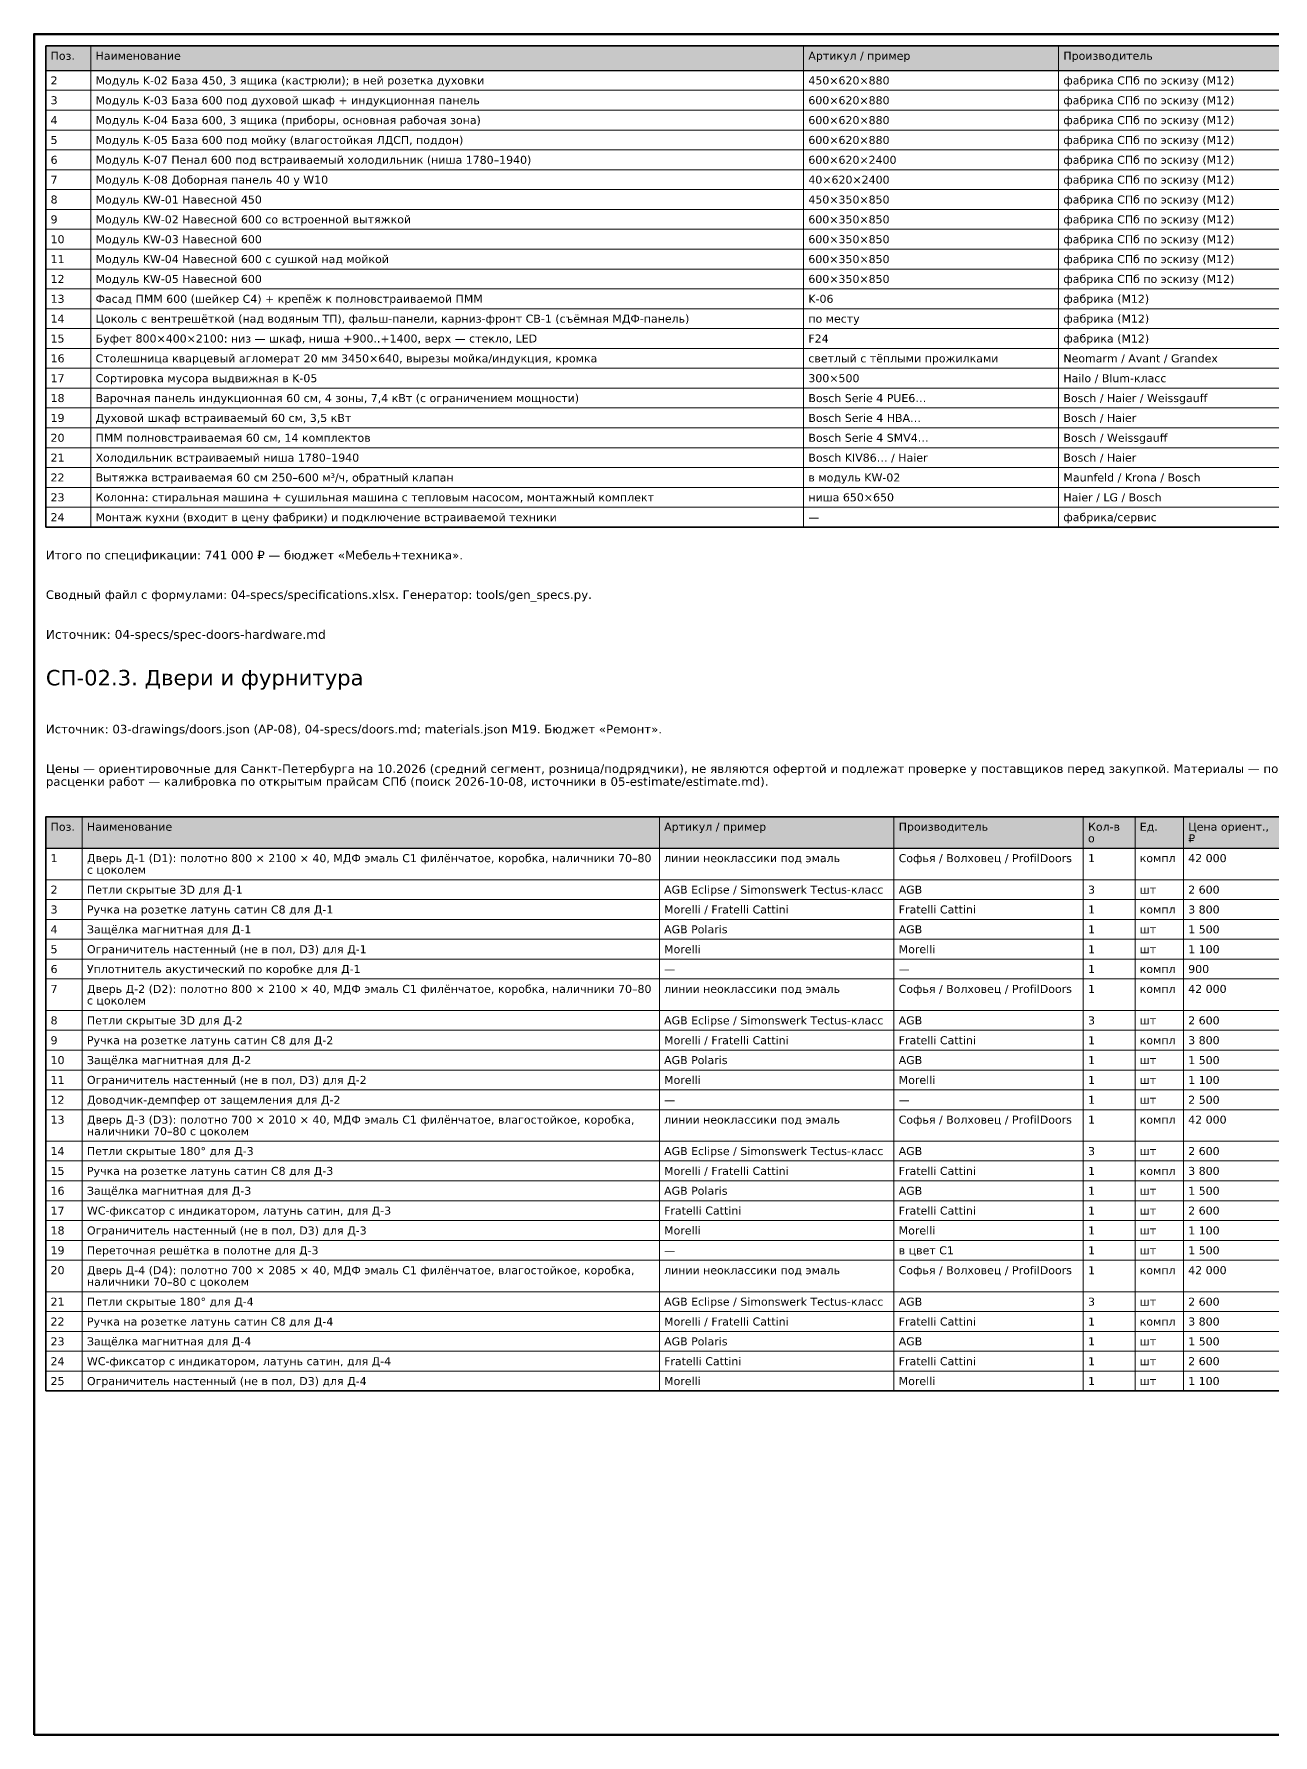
# Model space of a CAD drawing. Header units: millimetres. Extents: x 20 to 415, y 1 to 292.
# Drawn here: x 20 to 229.1, y 5 to 292 of the extents above; entities that cross this region are included whole.
import ezdxf

# ---------------------------------------------------------------- set-up
doc = ezdxf.new("R2010")
doc.units = ezdxf.units.MM
doc.layers.add('FRAME', color=7, linetype='CONTINUOUS')
doc.layers.add('TEXT', color=7, linetype='CONTINUOUS')
doc.styles.add('GOST', font='DejaVuSans.ttf')

msp = doc.modelspace()

# ---------------------------------------------------------------- hatches: boundary and pattern name
at = {"layer": 'TEXT', "true_color": 0xe6e6e6}
h = msp.add_hatch(color=7, dxfattribs=at)
h.dxf.hatch_style = 1
h.paths.add_polyline_path([(22, 285.85), (413, 285.85), (413, 290), (22, 290)])
h = msp.add_hatch(color=7, dxfattribs=at)
h.dxf.hatch_style = 1
h.paths.add_polyline_path([(22, 154.62), (413, 154.62), (413, 159.92), (22, 159.92)])

# ---------------------------------------------------------------- linework, layer by layer
at = {"layer": 'FRAME', "color": 7, "lineweight": 50}
msp.add_lwpolyline([(20, 5), (415, 5), (415, 292), (20, 292)], close=True, dxfattribs=at)
at = {"layer": 'TEXT', "color": 7, "lineweight": 25}
for points in [[(22, 285.85), (413, 285.85), (413, 290), (22, 290)], [(22, 154.62), (413, 154.62), (413, 159.92), (22, 159.92)]]:
    msp.add_lwpolyline(points, close=True, dxfattribs=at)
at = {"layer": 'TEXT', "color": 7, "lineweight": 15}
for points in [[(22, 290), (22, 285.85)], [(29.59, 290), (29.59, 285.85)], [(149.91, 290), (149.91, 285.85)], [(192.96, 290), (192.96, 285.85)], [(22, 285.85), (22, 282.5)], [(29.59, 285.85), (29.59, 282.5)], [(149.91, 285.85), (149.91, 282.5)], [(192.96, 285.85), (192.96, 282.5)], [(22, 282.5), (22, 279.15)], [(29.59, 282.5), (29.59, 279.15)], [(149.91, 282.5), (149.91, 279.15)], [(192.96, 282.5), (192.96, 279.15)], [(22, 279.15), (22, 275.8)], [(29.59, 279.15), (29.59, 275.8)], [(149.91, 279.15), (149.91, 275.8)], [(192.96, 279.15), (192.96, 275.8)], [(22, 275.8), (22, 272.45)], [(29.59, 275.8), (29.59, 272.45)], [(149.91, 275.8), (149.91, 272.45)], [(192.96, 275.8), (192.96, 272.45)], [(22, 272.45), (22, 269.1)], [(29.59, 272.45), (29.59, 269.1)], [(149.91, 272.45), (149.91, 269.1)], [(192.96, 272.45), (192.96, 269.1)], [(22, 269.1), (22, 265.75)], [(29.59, 269.1), (29.59, 265.75)], [(149.91, 269.1), (149.91, 265.75)], [(192.96, 269.1), (192.96, 265.75)], [(22, 265.75), (22, 262.4)], [(29.59, 265.75), (29.59, 262.4)], [(149.91, 265.75), (149.91, 262.4)], [(192.96, 265.75), (192.96, 262.4)], [(22, 262.4), (22, 259.05)], [(29.59, 262.4), (29.59, 259.05)], [(149.91, 262.4), (149.91, 259.05)], [(192.96, 262.4), (192.96, 259.05)], [(22, 259.05), (22, 255.7)], [(29.59, 259.05), (29.59, 255.7)], [(149.91, 259.05), (149.91, 255.7)], [(192.96, 259.05), (192.96, 255.7)], [(22, 255.7), (22, 252.35)], [(29.59, 255.7), (29.59, 252.35)], [(149.91, 255.7), (149.91, 252.35)], [(192.96, 255.7), (192.96, 252.35)], [(22, 252.35), (22, 249)], [(29.59, 252.35), (29.59, 249)], [(149.91, 252.35), (149.91, 249)], [(192.96, 252.35), (192.96, 249)], [(22, 249), (22, 245.65)], [(29.59, 249), (29.59, 245.65)], [(149.91, 249), (149.91, 245.65)], [(192.96, 249), (192.96, 245.65)], [(22, 245.65), (22, 242.3)], [(29.59, 245.65), (29.59, 242.3)], [(149.91, 245.65), (149.91, 242.3)], [(192.96, 245.65), (192.96, 242.3)], [(22, 242.3), (22, 238.95)], [(29.59, 242.3), (29.59, 238.95)], [(149.91, 242.3), (149.91, 238.95)], [(192.96, 242.3), (192.96, 238.95)], [(22, 238.95), (22, 235.6)], [(29.59, 238.95), (29.59, 235.6)], [(149.91, 238.95), (149.91, 235.6)], [(192.96, 238.95), (192.96, 235.6)], [(22, 235.6), (22, 232.25)], [(29.59, 235.6), (29.59, 232.25)], [(149.91, 235.6), (149.91, 232.25)], [(192.96, 235.6), (192.96, 232.25)], [(22, 232.25), (22, 228.9)], [(29.59, 232.25), (29.59, 228.9)], [(149.91, 232.25), (149.91, 228.9)], [(192.96, 232.25), (192.96, 228.9)], [(22, 228.9), (22, 225.55)], [(29.59, 228.9), (29.59, 225.55)], [(149.91, 228.9), (149.91, 225.55)], [(192.96, 228.9), (192.96, 225.55)], [(22, 225.55), (22, 222.2)], [(29.59, 225.55), (29.59, 222.2)], [(149.91, 225.55), (149.91, 222.2)], [(192.96, 225.55), (192.96, 222.2)], [(22, 222.2), (22, 218.85)], [(29.59, 222.2), (29.59, 218.85)], [(149.91, 222.2), (149.91, 218.85)], [(192.96, 222.2), (192.96, 218.85)], [(22, 218.85), (22, 215.5)], [(29.59, 218.85), (29.59, 215.5)], [(149.91, 218.85), (149.91, 215.5)], [(192.96, 218.85), (192.96, 215.5)], [(22, 215.5), (22, 212.15)], [(29.59, 215.5), (29.59, 212.15)], [(149.91, 215.5), (149.91, 212.15)], [(192.96, 215.5), (192.96, 212.15)], [(22, 212.15), (22, 208.8)], [(29.59, 212.15), (29.59, 208.8)], [(149.91, 212.15), (149.91, 208.8)], [(192.96, 212.15), (192.96, 208.8)], [(22, 159.92), (22, 154.62)], [(28.14, 159.92), (28.14, 154.62)], [(125.56, 159.92), (125.56, 154.62)], [(165.16, 159.92), (165.16, 154.62)], [(197.12, 159.92), (197.12, 154.62)], [(205.85, 159.92), (205.85, 154.62)], [(214.03, 159.92), (214.03, 154.62)], [(22, 154.62), (22, 149.31)], [(28.14, 154.62), (28.14, 149.31)], [(125.56, 154.62), (125.56, 149.31)], [(165.16, 154.62), (165.16, 149.31)], [(197.12, 154.62), (197.12, 149.31)], [(205.85, 154.62), (205.85, 149.31)], [(214.03, 154.62), (214.03, 149.31)], [(22, 149.31), (22, 145.96)], [(28.14, 149.31), (28.14, 145.96)], [(125.56, 149.31), (125.56, 145.96)], [(165.16, 149.31), (165.16, 145.96)], [(197.12, 149.31), (197.12, 145.96)], [(205.85, 149.31), (205.85, 145.96)], [(214.03, 149.31), (214.03, 145.96)], [(22, 145.96), (22, 142.61)], [(28.14, 145.96), (28.14, 142.61)], [(125.56, 145.96), (125.56, 142.61)], [(165.16, 145.96), (165.16, 142.61)], [(197.12, 145.96), (197.12, 142.61)], [(205.85, 145.96), (205.85, 142.61)], [(214.03, 145.96), (214.03, 142.61)], [(22, 142.61), (22, 139.26)], [(28.14, 142.61), (28.14, 139.26)], [(125.56, 142.61), (125.56, 139.26)], [(165.16, 142.61), (165.16, 139.26)], [(197.12, 142.61), (197.12, 139.26)], [(205.85, 142.61), (205.85, 139.26)], [(214.03, 142.61), (214.03, 139.26)], [(22, 139.26), (22, 135.91)], [(28.14, 139.26), (28.14, 135.91)], [(125.56, 139.26), (125.56, 135.91)], [(165.16, 139.26), (165.16, 135.91)], [(197.12, 139.26), (197.12, 135.91)], [(205.85, 139.26), (205.85, 135.91)], [(214.03, 139.26), (214.03, 135.91)], [(22, 135.91), (22, 132.56)], [(28.14, 135.91), (28.14, 132.56)], [(125.56, 135.91), (125.56, 132.56)], [(165.16, 135.91), (165.16, 132.56)], [(197.12, 135.91), (197.12, 132.56)], [(205.85, 135.91), (205.85, 132.56)], [(214.03, 135.91), (214.03, 132.56)], [(22, 132.56), (22, 127.25)], [(28.14, 132.56), (28.14, 127.25)], [(125.56, 132.56), (125.56, 127.25)], [(165.16, 132.56), (165.16, 127.25)], [(197.12, 132.56), (197.12, 127.25)], [(205.85, 132.56), (205.85, 127.25)], [(214.03, 132.56), (214.03, 127.25)], [(22, 127.25), (22, 123.9)], [(28.14, 127.25), (28.14, 123.9)], [(125.56, 127.25), (125.56, 123.9)], [(165.16, 127.25), (165.16, 123.9)], [(197.12, 127.25), (197.12, 123.9)], [(205.85, 127.25), (205.85, 123.9)], [(214.03, 127.25), (214.03, 123.9)], [(22, 123.9), (22, 120.55)], [(28.14, 123.9), (28.14, 120.55)], [(125.56, 123.9), (125.56, 120.55)], [(165.16, 123.9), (165.16, 120.55)], [(197.12, 123.9), (197.12, 120.55)], [(205.85, 123.9), (205.85, 120.55)], [(214.03, 123.9), (214.03, 120.55)], [(22, 120.55), (22, 117.2)], [(28.14, 120.55), (28.14, 117.2)], [(125.56, 120.55), (125.56, 117.2)], [(165.16, 120.55), (165.16, 117.2)], [(197.12, 120.55), (197.12, 117.2)], [(205.85, 120.55), (205.85, 117.2)], [(214.03, 120.55), (214.03, 117.2)], [(22, 117.2), (22, 113.85)], [(28.14, 117.2), (28.14, 113.85)], [(125.56, 117.2), (125.56, 113.85)], [(165.16, 117.2), (165.16, 113.85)], [(197.12, 117.2), (197.12, 113.85)], [(205.85, 117.2), (205.85, 113.85)], [(214.03, 117.2), (214.03, 113.85)], [(22, 113.85), (22, 110.5)], [(28.14, 113.85), (28.14, 110.5)], [(125.56, 113.85), (125.56, 110.5)], [(165.16, 113.85), (165.16, 110.5)], [(197.12, 113.85), (197.12, 110.5)], [(205.85, 113.85), (205.85, 110.5)], [(214.03, 113.85), (214.03, 110.5)], [(22, 110.5), (22, 105.2)], [(28.14, 110.5), (28.14, 105.2)], [(125.56, 110.5), (125.56, 105.2)], [(165.16, 110.5), (165.16, 105.2)], [(197.12, 110.5), (197.12, 105.2)], [(205.85, 110.5), (205.85, 105.2)], [(214.03, 110.5), (214.03, 105.2)], [(22, 105.2), (22, 101.85)], [(28.14, 105.2), (28.14, 101.85)], [(125.56, 105.2), (125.56, 101.85)], [(165.16, 105.2), (165.16, 101.85)], [(197.12, 105.2), (197.12, 101.85)], [(205.85, 105.2), (205.85, 101.85)], [(214.03, 105.2), (214.03, 101.85)], [(22, 101.85), (22, 98.5)], [(28.14, 101.85), (28.14, 98.5)], [(125.56, 101.85), (125.56, 98.5)], [(165.16, 101.85), (165.16, 98.5)], [(197.12, 101.85), (197.12, 98.5)], [(205.85, 101.85), (205.85, 98.5)], [(214.03, 101.85), (214.03, 98.5)], [(22, 98.5), (22, 95.15)], [(28.14, 98.5), (28.14, 95.15)], [(125.56, 98.5), (125.56, 95.15)], [(165.16, 98.5), (165.16, 95.15)], [(197.12, 98.5), (197.12, 95.15)], [(205.85, 98.5), (205.85, 95.15)], [(214.03, 98.5), (214.03, 95.15)], [(22, 95.15), (22, 91.8)], [(28.14, 95.15), (28.14, 91.8)], [(125.56, 95.15), (125.56, 91.8)], [(165.16, 95.15), (165.16, 91.8)], [(197.12, 95.15), (197.12, 91.8)], [(205.85, 95.15), (205.85, 91.8)], [(214.03, 95.15), (214.03, 91.8)], [(22, 91.8), (22, 88.45)], [(28.14, 91.8), (28.14, 88.45)], [(125.56, 91.8), (125.56, 88.45)], [(165.16, 91.8), (165.16, 88.45)], [(197.12, 91.8), (197.12, 88.45)], [(205.85, 91.8), (205.85, 88.45)], [(214.03, 91.8), (214.03, 88.45)], [(22, 88.45), (22, 85.1)], [(28.14, 88.45), (28.14, 85.1)], [(125.56, 88.45), (125.56, 85.1)], [(165.16, 88.45), (165.16, 85.1)], [(197.12, 88.45), (197.12, 85.1)], [(205.85, 88.45), (205.85, 85.1)], [(214.03, 88.45), (214.03, 85.1)], [(22, 85.1), (22, 79.79)], [(28.14, 85.1), (28.14, 79.79)], [(125.56, 85.1), (125.56, 79.79)], [(165.16, 85.1), (165.16, 79.79)], [(197.12, 85.1), (197.12, 79.79)], [(205.85, 85.1), (205.85, 79.79)], [(214.03, 85.1), (214.03, 79.79)], [(22, 79.79), (22, 76.44)], [(28.14, 79.79), (28.14, 76.44)], [(125.56, 79.79), (125.56, 76.44)], [(165.16, 79.79), (165.16, 76.44)], [(197.12, 79.79), (197.12, 76.44)], [(205.85, 79.79), (205.85, 76.44)], [(214.03, 79.79), (214.03, 76.44)], [(22, 76.44), (22, 73.09)], [(28.14, 76.44), (28.14, 73.09)], [(125.56, 76.44), (125.56, 73.09)], [(165.16, 76.44), (165.16, 73.09)], [(197.12, 76.44), (197.12, 73.09)], [(205.85, 76.44), (205.85, 73.09)], [(214.03, 76.44), (214.03, 73.09)], [(22, 73.09), (22, 69.74)], [(28.14, 73.09), (28.14, 69.74)], [(125.56, 73.09), (125.56, 69.74)], [(165.16, 73.09), (165.16, 69.74)], [(197.12, 73.09), (197.12, 69.74)], [(205.85, 73.09), (205.85, 69.74)], [(214.03, 73.09), (214.03, 69.74)], [(22, 69.74), (22, 66.39)], [(28.14, 69.74), (28.14, 66.39)], [(125.56, 69.74), (125.56, 66.39)], [(165.16, 69.74), (165.16, 66.39)], [(197.12, 69.74), (197.12, 66.39)], [(205.85, 69.74), (205.85, 66.39)], [(214.03, 69.74), (214.03, 66.39)], [(22, 66.39), (22, 63.04)], [(28.14, 66.39), (28.14, 63.04)], [(125.56, 66.39), (125.56, 63.04)], [(165.16, 66.39), (165.16, 63.04)], [(197.12, 66.39), (197.12, 63.04)], [(205.85, 66.39), (205.85, 63.04)], [(214.03, 66.39), (214.03, 63.04)]]:
    msp.add_lwpolyline(points, dxfattribs=at)
at = {"layer": 'TEXT', "color": 7, "lineweight": 35}
for points in [[(22, 208.8), (413, 208.8), (413, 290), (22, 290)], [(22, 63.04), (413, 63.04), (413, 159.92), (22, 159.92)]]:
    msp.add_lwpolyline(points, close=True, dxfattribs=at)
at = {"layer": 'TEXT', "color": 7, "lineweight": 15}
for points in [[(22, 282.5), (413, 282.5), (413, 285.85), (22, 285.85)], [(22, 279.15), (413, 279.15), (413, 282.5), (22, 282.5)], [(22, 275.8), (413, 275.8), (413, 279.15), (22, 279.15)], [(22, 272.45), (413, 272.45), (413, 275.8), (22, 275.8)], [(22, 269.1), (413, 269.1), (413, 272.45), (22, 272.45)], [(22, 265.75), (413, 265.75), (413, 269.1), (22, 269.1)], [(22, 262.4), (413, 262.4), (413, 265.75), (22, 265.75)], [(22, 259.05), (413, 259.05), (413, 262.4), (22, 262.4)], [(22, 255.7), (413, 255.7), (413, 259.05), (22, 259.05)], [(22, 252.35), (413, 252.35), (413, 255.7), (22, 255.7)], [(22, 249), (413, 249), (413, 252.35), (22, 252.35)], [(22, 245.65), (413, 245.65), (413, 249), (22, 249)], [(22, 242.3), (413, 242.3), (413, 245.65), (22, 245.65)], [(22, 238.95), (413, 238.95), (413, 242.3), (22, 242.3)], [(22, 235.6), (413, 235.6), (413, 238.95), (22, 238.95)], [(22, 232.25), (413, 232.25), (413, 235.6), (22, 235.6)], [(22, 228.9), (413, 228.9), (413, 232.25), (22, 232.25)], [(22, 225.55), (413, 225.55), (413, 228.9), (22, 228.9)], [(22, 222.2), (413, 222.2), (413, 225.55), (22, 225.55)], [(22, 218.85), (413, 218.85), (413, 222.2), (22, 222.2)], [(22, 215.5), (413, 215.5), (413, 218.85), (22, 218.85)], [(22, 212.15), (413, 212.15), (413, 215.5), (22, 215.5)], [(22, 208.8), (413, 208.8), (413, 212.15), (22, 212.15)], [(22, 149.31), (413, 149.31), (413, 154.62), (22, 154.62)], [(22, 145.96), (413, 145.96), (413, 149.31), (22, 149.31)], [(22, 142.61), (413, 142.61), (413, 145.96), (22, 145.96)], [(22, 139.26), (413, 139.26), (413, 142.61), (22, 142.61)], [(22, 135.91), (413, 135.91), (413, 139.26), (22, 139.26)], [(22, 132.56), (413, 132.56), (413, 135.91), (22, 135.91)], [(22, 127.25), (413, 127.25), (413, 132.56), (22, 132.56)], [(22, 123.9), (413, 123.9), (413, 127.25), (22, 127.25)], [(22, 120.55), (413, 120.55), (413, 123.9), (22, 123.9)], [(22, 117.2), (413, 117.2), (413, 120.55), (22, 120.55)], [(22, 113.85), (413, 113.85), (413, 117.2), (22, 117.2)], [(22, 110.5), (413, 110.5), (413, 113.85), (22, 113.85)], [(22, 105.2), (413, 105.2), (413, 110.5), (22, 110.5)], [(22, 101.85), (413, 101.85), (413, 105.2), (22, 105.2)], [(22, 98.5), (413, 98.5), (413, 101.85), (22, 101.85)], [(22, 95.15), (413, 95.15), (413, 98.5), (22, 98.5)], [(22, 91.8), (413, 91.8), (413, 95.15), (22, 95.15)], [(22, 88.45), (413, 88.45), (413, 91.8), (22, 91.8)], [(22, 85.1), (413, 85.1), (413, 88.45), (22, 88.45)], [(22, 79.79), (413, 79.79), (413, 85.1), (22, 85.1)], [(22, 76.44), (413, 76.44), (413, 79.79), (22, 79.79)], [(22, 73.09), (413, 73.09), (413, 76.44), (22, 76.44)], [(22, 69.74), (413, 69.74), (413, 73.09), (22, 73.09)], [(22, 66.39), (413, 66.39), (413, 69.74), (22, 69.74)], [(22, 63.04), (413, 63.04), (413, 66.39), (22, 66.39)]]:
    msp.add_lwpolyline(points, close=True, dxfattribs=at)

# ---------------------------------------------------------------- texts
at = {"layer": 'TEXT', "color": 7, "style": 'GOST'}
for s, height, p in [('Поз.', 1.35, (22.8, 287.65)), ('Наименование', 1.35, (30.39, 287.65)), ('Артикул / пример', 1.35, (150.71, 287.65)), ('Производитель', 1.35, (193.76, 287.65)), ('2', 1.35, (22.8, 283.5)), ('Модуль K-02 База 450, 3 ящика (кастрюли); в ней розетка духовки', 1.35, (30.39, 283.5)), ('450×620×880', 1.35, (150.71, 283.5)), ('фабрика СПб по эскизу (M12)', 1.35, (193.76, 283.5)), ('3', 1.35, (22.8, 280.15)), ('Модуль K-03 База 600 под духовой шкаф + индукционная панель', 1.35, (30.39, 280.15)), ('600×620×880', 1.35, (150.71, 280.15)), ('фабрика СПб по эскизу (M12)', 1.35, (193.76, 280.15)), ('4', 1.35, (22.8, 276.8)), ('Модуль K-04 База 600, 3 ящика (приборы, основная рабочая зона)', 1.35, (30.39, 276.8)), ('600×620×880', 1.35, (150.71, 276.8)), ('фабрика СПб по эскизу (M12)', 1.35, (193.76, 276.8)), ('5', 1.35, (22.8, 273.45)), ('Модуль K-05 База 600 под мойку (влагостойкая ЛДСП, поддон)', 1.35, (30.39, 273.45)), ('600×620×880', 1.35, (150.71, 273.45)), ('фабрика СПб по эскизу (M12)', 1.35, (193.76, 273.45)), ('6', 1.35, (22.8, 270.1)), ('Модуль K-07 Пенал 600 под встраиваемый холодильник (ниша 1780–1940)', 1.35, (30.39, 270.1)), ('600×620×2400', 1.35, (150.71, 270.1)), ('фабрика СПб по эскизу (M12)', 1.35, (193.76, 270.1)), ('7', 1.35, (22.8, 266.75)), ('Модуль K-08 Доборная панель 40 у W10', 1.35, (30.39, 266.75)), ('40×620×2400', 1.35, (150.71, 266.75)), ('фабрика СПб по эскизу (M12)', 1.35, (193.76, 266.75)), ('8', 1.35, (22.8, 263.4)), ('Модуль KW-01 Навесной 450', 1.35, (30.39, 263.4)), ('450×350×850', 1.35, (150.71, 263.4)), ('фабрика СПб по эскизу (M12)', 1.35, (193.76, 263.4)), ('9', 1.35, (22.8, 260.05)), ('Модуль KW-02 Навесной 600 со встроенной вытяжкой', 1.35, (30.39, 260.05)), ('600×350×850', 1.35, (150.71, 260.05)), ('фабрика СПб по эскизу (M12)', 1.35, (193.76, 260.05)), ('10', 1.35, (22.8, 256.7)), ('Модуль KW-03 Навесной 600', 1.35, (30.39, 256.7)), ('600×350×850', 1.35, (150.71, 256.7)), ('фабрика СПб по эскизу (M12)', 1.35, (193.76, 256.7)), ('11', 1.35, (22.8, 253.35)), ('Модуль KW-04 Навесной 600 с сушкой над мойкой', 1.35, (30.39, 253.35)), ('600×350×850', 1.35, (150.71, 253.35)), ('фабрика СПб по эскизу (M12)', 1.35, (193.76, 253.35)), ('12', 1.35, (22.8, 250)), ('Модуль KW-05 Навесной 600', 1.35, (30.39, 250)), ('600×350×850', 1.35, (150.71, 250)), ('фабрика СПб по эскизу (M12)', 1.35, (193.76, 250)), ('13', 1.35, (22.8, 246.65)), ('Фасад ПММ 600 (шейкер C4) + крепёж к полновстраиваемой ПММ', 1.35, (30.39, 246.65)), ('K-06', 1.35, (150.71, 246.65)), ('фабрика (M12)', 1.35, (193.76, 246.65)), ('14', 1.35, (22.8, 243.3)), ('Цоколь с вентрешёткой (над водяным ТП), фальш-панели, карниз-фронт CB-1 (съёмная МДФ-панель)', 1.35, (30.39, 243.3)), ('по месту', 1.35, (150.71, 243.3)), ('фабрика (M12)', 1.35, (193.76, 243.3)), ('15', 1.35, (22.8, 239.95)), ('Буфет 800×400×2100: низ — шкаф, ниша +900..+1400, верх — стекло, LED', 1.35, (30.39, 239.95)), ('F24', 1.35, (150.71, 239.95)), ('фабрика (M12)', 1.35, (193.76, 239.95)), ('16', 1.35, (22.8, 236.6)), ('Столешница кварцевый агломерат 20 мм 3450×640, вырезы мойка/индукция, кромка', 1.35, (30.39, 236.6)), ('светлый с тёплыми прожилками', 1.35, (150.71, 236.6)), ('Neomarm / Avant / Grandex', 1.35, (193.76, 236.6)), ('17', 1.35, (22.8, 233.25)), ('Сортировка мусора выдвижная в K-05', 1.35, (30.39, 233.25)), ('300×500', 1.35, (150.71, 233.25)), ('Hailo / Blum-класс', 1.35, (193.76, 233.25)), ('18', 1.35, (22.8, 229.9)), ('Варочная панель индукционная 60 см, 4 зоны, 7,4 кВт (с ограничением мощности)', 1.35, (30.39, 229.9)), ('Bosch Serie 4 PUE6…', 1.35, (150.71, 229.9)), ('Bosch / Haier / Weissgauff', 1.35, (193.76, 229.9)), ('19', 1.35, (22.8, 226.55)), ('Духовой шкаф встраиваемый 60 см, 3,5 кВт', 1.35, (30.39, 226.55)), ('Bosch Serie 4 HBA…', 1.35, (150.71, 226.55)), ('Bosch / Haier', 1.35, (193.76, 226.55)), ('20', 1.35, (22.8, 223.2)), ('ПММ полновстраиваемая 60 см, 14 комплектов', 1.35, (30.39, 223.2)), ('Bosch Serie 4 SMV4…', 1.35, (150.71, 223.2)), ('Bosch / Weissgauff', 1.35, (193.76, 223.2)), ('21', 1.35, (22.8, 219.85)), ('Холодильник встраиваемый ниша 1780–1940', 1.35, (30.39, 219.85)), ('Bosch KIV86… / Haier', 1.35, (150.71, 219.85)), ('Bosch / Haier', 1.35, (193.76, 219.85)), ('22', 1.35, (22.8, 216.5)), ('Вытяжка встраиваемая 60 см 250–600 м³/ч, обратный клапан', 1.35, (30.39, 216.5)), ('в модуль KW-02', 1.35, (150.71, 216.5)), ('Maunfeld / Krona / Bosch', 1.35, (193.76, 216.5)), ('23', 1.35, (22.8, 213.15)), ('Колонна: стиральная машина + сушильная машина с тепловым насосом, монтажный комплект', 1.35, (30.39, 213.15)), ('ниша 650×650', 1.35, (150.71, 213.15)), ('Haier / LG / Bosch', 1.35, (193.76, 213.15)), ('24', 1.35, (22.8, 209.8)), ('Монтаж кухни (входит в цену фабрики) и подключение встраиваемой техники', 1.35, (30.39, 209.8)), ('—', 1.35, (150.71, 209.8)), ('фабрика/сервис', 1.35, (193.76, 209.8)), ('Итого по спецификации: 741 000 ₽ — бюджет «Мебель+техника».', 1.45, (22, 203.35)), ('Сводный файл с формулами: 04-specs/specifications.xlsx. Генератор: tools/gen_specs.py.', 1.45, (22, 196.68)), ('Источник: 04-specs/spec-doors-hardware.md', 1.5, (22, 189.95)), ('СП-02.3. Двери и фурнитура', 2.6, (22, 182.1)), ('Источник: 03-drawings/doors.json (АР-08), 04-specs/doors.md; materials.json M19. Бюджет «Ремонт».', 1.45, (22, 174)), ('расценки работ — калибровка по открытым прайсам СПб (поиск 2026-10-08, источники в 05-estimate/estimate.md).', 1.45, (22, 165.15)), ('Цены — ориентировочные для Санкт-Петербурга на 10.2026 (средний сегмент, розница/подрядчики), не являются офертой и подлежат проверке у поставщиков перед закупкой. Материалы — по диапазонам 02-concept/materials.json (price_ref) с поправкой на рост цен 1-го полугодия 2026 (INFOline: плитка +17 %, электрика +15 %, ЛКМ +10 %, напольные +10,5 %);', 1.45, (22, 167.32)), ('Поз.', 1.35, (22.8, 157.57)), ('Наименование', 1.35, (28.94, 157.57)), ('Артикул / пример', 1.35, (126.36, 157.57)), ('Производитель', 1.35, (165.96, 157.57)), ('Кол-в', 1.35, (197.92, 157.57)), ('Ед.', 1.35, (206.65, 157.57)), ('Цена ориент.,', 1.35, (214.83, 157.57)), ('о', 1.35, (197.92, 155.62)), ('₽', 1.35, (214.83, 155.62)), ('1', 1.35, (22.8, 152.27)), ('Дверь Д-1 (D1): полотно 800 × 2100 × 40, МДФ эмаль C1 филёнчатое, коробка, наличники 70–80', 1.35, (28.94, 152.27)), ('линии неоклассики под эмаль', 1.35, (126.36, 152.27)), ('Софья / Волховец / ProfilDoors', 1.35, (165.96, 152.27)), ('1', 1.35, (197.92, 152.27)), ('компл', 1.35, (206.65, 152.27)), ('42 000', 1.35, (214.83, 152.27)), ('с цоколем', 1.35, (28.94, 150.31)), ('2', 1.35, (22.8, 146.96)), ('Петли скрытые 3D для Д-1', 1.35, (28.94, 146.96)), ('AGB Eclipse / Simonswerk Tectus-класс', 1.35, (126.36, 146.96)), ('AGB', 1.35, (165.96, 146.96)), ('3', 1.35, (197.92, 146.96)), ('шт', 1.35, (206.65, 146.96)), ('2 600', 1.35, (214.83, 146.96)), ('3', 1.35, (22.8, 143.61)), ('Ручка на розетке латунь сатин C8 для Д-1', 1.35, (28.94, 143.61)), ('Morelli / Fratelli Cattini', 1.35, (126.36, 143.61)), ('Fratelli Cattini', 1.35, (165.96, 143.61)), ('1', 1.35, (197.92, 143.61)), ('компл', 1.35, (206.65, 143.61)), ('3 800', 1.35, (214.83, 143.61)), ('4', 1.35, (22.8, 140.26)), ('Защёлка магнитная для Д-1', 1.35, (28.94, 140.26)), ('AGB Polaris', 1.35, (126.36, 140.26)), ('AGB', 1.35, (165.96, 140.26)), ('1', 1.35, (197.92, 140.26)), ('шт', 1.35, (206.65, 140.26)), ('1 500', 1.35, (214.83, 140.26)), ('5', 1.35, (22.8, 136.91)), ('Ограничитель настенный (не в пол, D3) для Д-1', 1.35, (28.94, 136.91)), ('Morelli', 1.35, (126.36, 136.91)), ('Morelli', 1.35, (165.96, 136.91)), ('1', 1.35, (197.92, 136.91)), ('шт', 1.35, (206.65, 136.91)), ('1 100', 1.35, (214.83, 136.91)), ('6', 1.35, (22.8, 133.56)), ('Уплотнитель акустический по коробке для Д-1', 1.35, (28.94, 133.56)), ('1', 1.35, (197.92, 133.56)), ('900', 1.35, (214.83, 133.56)), ('—', 1.35, (126.36, 133.56)), ('—', 1.35, (165.96, 133.56)), ('компл', 1.35, (206.65, 133.56)), ('7', 1.35, (22.8, 130.21)), ('Дверь Д-2 (D2): полотно 800 × 2100 × 40, МДФ эмаль C1 филёнчатое, коробка, наличники 70–80', 1.35, (28.94, 130.21)), ('с цоколем', 1.35, (28.94, 128.25)), ('линии неоклассики под эмаль', 1.35, (126.36, 130.21)), ('Софья / Волховец / ProfilDoors', 1.35, (165.96, 130.21)), ('1', 1.35, (197.92, 130.21)), ('компл', 1.35, (206.65, 130.21)), ('42 000', 1.35, (214.83, 130.21)), ('AGB Eclipse / Simonswerk Tectus-класс', 1.35, (126.36, 124.9)), ('8', 1.35, (22.8, 124.9)), ('Петли скрытые 3D для Д-2', 1.35, (28.94, 124.9)), ('AGB', 1.35, (165.96, 124.9)), ('3', 1.35, (197.92, 124.9)), ('шт', 1.35, (206.65, 124.9)), ('2 600', 1.35, (214.83, 124.9)), ('9', 1.35, (22.8, 121.55)), ('Ручка на розетке латунь сатин C8 для Д-2', 1.35, (28.94, 121.55)), ('Morelli / Fratelli Cattini', 1.35, (126.36, 121.55)), ('Fratelli Cattini', 1.35, (165.96, 121.55)), ('1', 1.35, (197.92, 121.55)), ('компл', 1.35, (206.65, 121.55)), ('3 800', 1.35, (214.83, 121.55)), ('10', 1.35, (22.8, 118.2)), ('Защёлка магнитная для Д-2', 1.35, (28.94, 118.2)), ('AGB Polaris', 1.35, (126.36, 118.2)), ('AGB', 1.35, (165.96, 118.2)), ('1', 1.35, (197.92, 118.2)), ('шт', 1.35, (206.65, 118.2)), ('1 500', 1.35, (214.83, 118.2)), ('11', 1.35, (22.8, 114.85)), ('Ограничитель настенный (не в пол, D3) для Д-2', 1.35, (28.94, 114.85)), ('Morelli', 1.35, (126.36, 114.85)), ('Morelli', 1.35, (165.96, 114.85)), ('1', 1.35, (197.92, 114.85)), ('шт', 1.35, (206.65, 114.85)), ('1 100', 1.35, (214.83, 114.85)), ('12', 1.35, (22.8, 111.5)), ('Доводчик-демпфер от защемления для Д-2', 1.35, (28.94, 111.5)), ('—', 1.35, (126.36, 111.5)), ('—', 1.35, (165.96, 111.5)), ('1', 1.35, (197.92, 111.5)), ('шт', 1.35, (206.65, 111.5)), ('2 500', 1.35, (214.83, 111.5)), ('13', 1.35, (22.8, 108.15)), ('Дверь Д-3 (D3): полотно 700 × 2010 × 40, МДФ эмаль C1 филёнчатое, влагостойкое, коробка,', 1.35, (28.94, 108.15)), ('линии неоклассики под эмаль', 1.35, (126.36, 108.15)), ('Софья / Волховец / ProfilDoors', 1.35, (165.96, 108.15)), ('1', 1.35, (197.92, 108.15)), ('компл', 1.35, (206.65, 108.15)), ('42 000', 1.35, (214.83, 108.15)), ('наличники 70–80 с цоколем', 1.35, (28.94, 106.2)), ('14', 1.35, (22.8, 102.85)), ('Петли скрытые 180° для Д-3', 1.35, (28.94, 102.85)), ('AGB Eclipse / Simonswerk Tectus-класс', 1.35, (126.36, 102.85)), ('AGB', 1.35, (165.96, 102.85)), ('3', 1.35, (197.92, 102.85)), ('шт', 1.35, (206.65, 102.85)), ('2 600', 1.35, (214.83, 102.85)), ('15', 1.35, (22.8, 99.5)), ('Ручка на розетке латунь сатин C8 для Д-3', 1.35, (28.94, 99.5)), ('Morelli / Fratelli Cattini', 1.35, (126.36, 99.5)), ('Fratelli Cattini', 1.35, (165.96, 99.5)), ('1', 1.35, (197.92, 99.5)), ('компл', 1.35, (206.65, 99.5)), ('3 800', 1.35, (214.83, 99.5)), ('16', 1.35, (22.8, 96.15)), ('Защёлка магнитная для Д-3', 1.35, (28.94, 96.15)), ('AGB Polaris', 1.35, (126.36, 96.15)), ('AGB', 1.35, (165.96, 96.15)), ('1', 1.35, (197.92, 96.15)), ('шт', 1.35, (206.65, 96.15)), ('1 500', 1.35, (214.83, 96.15)), ('17', 1.35, (22.8, 92.8)), ('WC-фиксатор с индикатором, латунь сатин, для Д-3', 1.35, (28.94, 92.8)), ('Fratelli Cattini', 1.35, (126.36, 92.8)), ('Fratelli Cattini', 1.35, (165.96, 92.8)), ('1', 1.35, (197.92, 92.8)), ('шт', 1.35, (206.65, 92.8)), ('2 600', 1.35, (214.83, 92.8)), ('18', 1.35, (22.8, 89.45)), ('Ограничитель настенный (не в пол, D3) для Д-3', 1.35, (28.94, 89.45)), ('Morelli', 1.35, (126.36, 89.45)), ('Morelli', 1.35, (165.96, 89.45)), ('1', 1.35, (197.92, 89.45)), ('шт', 1.35, (206.65, 89.45)), ('1 100', 1.35, (214.83, 89.45)), ('19', 1.35, (22.8, 86.1)), ('Переточная решётка в полотне для Д-3', 1.35, (28.94, 86.1)), ('—', 1.35, (126.36, 86.1)), ('в цвет C1', 1.35, (165.96, 86.1)), ('1', 1.35, (197.92, 86.1)), ('шт', 1.35, (206.65, 86.1)), ('1 500', 1.35, (214.83, 86.1)), ('20', 1.35, (22.8, 82.75)), ('Дверь Д-4 (D4): полотно 700 × 2085 × 40, МДФ эмаль C1 филёнчатое, влагостойкое, коробка,', 1.35, (28.94, 82.75)), ('линии неоклассики под эмаль', 1.35, (126.36, 82.75)), ('Софья / Волховец / ProfilDoors', 1.35, (165.96, 82.75)), ('1', 1.35, (197.92, 82.75)), ('компл', 1.35, (206.65, 82.75)), ('42 000', 1.35, (214.83, 82.75)), ('наличники 70–80 с цоколем', 1.35, (28.94, 80.79)), ('21', 1.35, (22.8, 77.44)), ('Петли скрытые 180° для Д-4', 1.35, (28.94, 77.44)), ('AGB Eclipse / Simonswerk Tectus-класс', 1.35, (126.36, 77.44)), ('AGB', 1.35, (165.96, 77.44)), ('3', 1.35, (197.92, 77.44)), ('шт', 1.35, (206.65, 77.44)), ('2 600', 1.35, (214.83, 77.44)), ('22', 1.35, (22.8, 74.09)), ('Ручка на розетке латунь сатин C8 для Д-4', 1.35, (28.94, 74.09)), ('Morelli / Fratelli Cattini', 1.35, (126.36, 74.09)), ('Fratelli Cattini', 1.35, (165.96, 74.09)), ('1', 1.35, (197.92, 74.09)), ('компл', 1.35, (206.65, 74.09)), ('3 800', 1.35, (214.83, 74.09)), ('23', 1.35, (22.8, 70.74)), ('Защёлка магнитная для Д-4', 1.35, (28.94, 70.74)), ('AGB Polaris', 1.35, (126.36, 70.74)), ('AGB', 1.35, (165.96, 70.74)), ('1', 1.35, (197.92, 70.74)), ('шт', 1.35, (206.65, 70.74)), ('1 500', 1.35, (214.83, 70.74)), ('24', 1.35, (22.8, 67.39)), ('WC-фиксатор с индикатором, латунь сатин, для Д-4', 1.35, (28.94, 67.39)), ('Fratelli Cattini', 1.35, (126.36, 67.39)), ('Fratelli Cattini', 1.35, (165.96, 67.39)), ('1', 1.35, (197.92, 67.39)), ('шт', 1.35, (206.65, 67.39)), ('2 600', 1.35, (214.83, 67.39)), ('25', 1.35, (22.8, 64.04)), ('Ограничитель настенный (не в пол, D3) для Д-4', 1.35, (28.94, 64.04)), ('Morelli', 1.35, (126.36, 64.04)), ('Morelli', 1.35, (165.96, 64.04)), ('1', 1.35, (197.92, 64.04)), ('шт', 1.35, (206.65, 64.04)), ('1 100', 1.35, (214.83, 64.04))]:
    msp.add_text(s, height=height, dxfattribs=at).set_placement(p)

doc.saveas('drawing.dxf')
